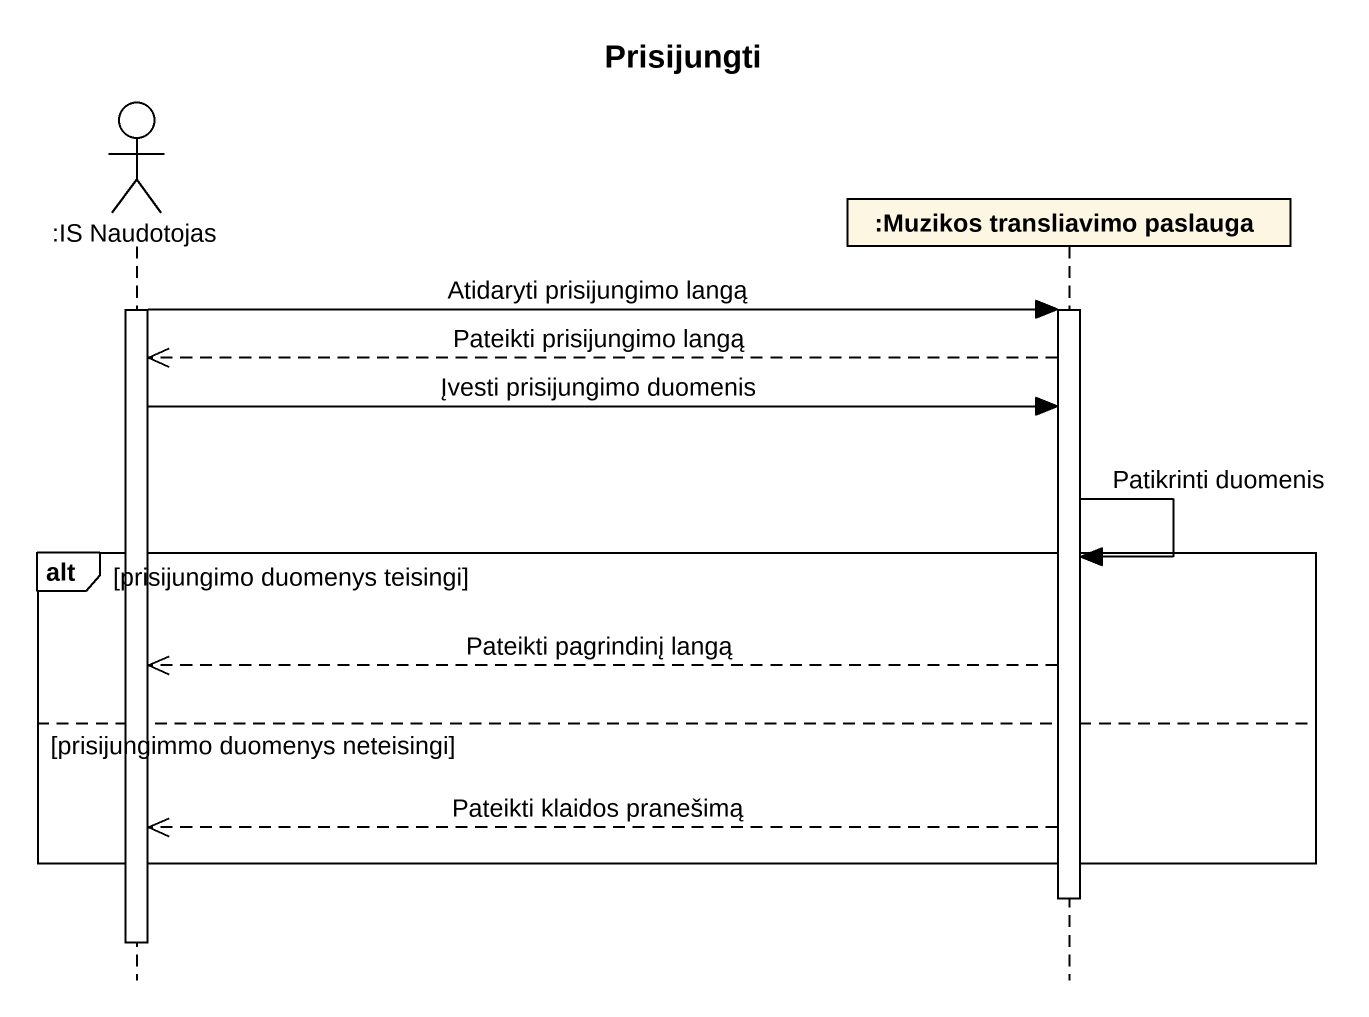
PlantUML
@startuml
title Prisijungti
hide footbox
actor ":IS Naudotojas" as IS_Naudotojas
participant ":Muzikos transliavimo paslauga" as Muzikos_transliavimo

activate IS_Naudotojas
IS_Naudotojas -> Muzikos_transliavimo : Atidaryti prisijungimo langą
activate Muzikos_transliavimo
Muzikos_transliavimo -->> IS_Naudotojas : Pateikti prisijungimo langą
IS_Naudotojas -> Muzikos_transliavimo : Įvesti prisijungimo duomenis
alt prisijungimo duomenys teisingi
  Muzikos_transliavimo -> Muzikos_transliavimo : Patikrinti duomenis
  Muzikos_transliavimo -->> IS_Naudotojas : Pateikti pagrindinį langą
else prisijungimmo duomenys neteisingi
  Muzikos_transliavimo -->> IS_Naudotojas : Pateikti klaidos pranešimą
end
deactivate Muzikos_transliavimo
deactivate IS_Naudotojas
@enduml
